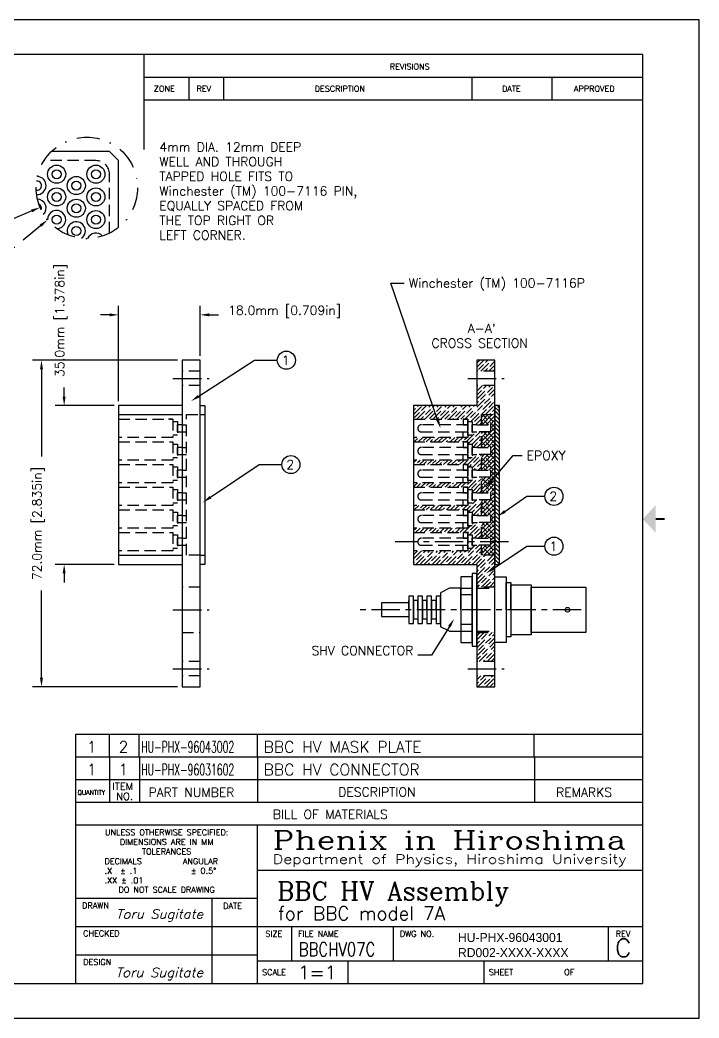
# Model space of a CAD drawing. Extents: x -170 to 170, y -120 to 100.
# Drawn here: x 20.3 to 170, y -120 to 100 of the extents above; entities that cross this region are included whole.
import ezdxf
from ezdxf.enums import TextEntityAlignment as Align

# ---------------------------------------------------------------- set-up
doc = ezdxf.new("R2010")
doc.units = 0
doc.header["$LTSCALE"] = 5
doc.header["$MEASUREMENT"] = 0
for name, pattern in [('CENTER', [2, 1.25, -0.25, 0.25, -0.25]), ('DASHDOTX2', [2, 1, -0.5, 0, -0.5]), ('HIDDENX2', [0.75, 0.5, -0.25])]:
    doc.linetypes.add(name, pattern=pattern)
doc.layers.get('0').update_dxf_attribs({"linetype": 'CONTINUOUS'})
doc.layers.get('DEFPOINTS').update_dxf_attribs({"linetype": 'CONTINUOUS'})
for name, color, linetype in [('CENTER', 7, 'CENTER'), ('CNCT_HIDDEN', 6, 'HIDDENX2'), ('CONNECTOR', 1, 'CONTINUOUS'), ('DIMENSIONS', 7, 'CONTINUOUS'), ('EPOXY', 8, 'CONTINUOUS'), ('GUIDE', 8, 'DASHDOTX2'), ('PHENIX', 7, 'CONTINUOUS')]:
    doc.layers.add(name, color=color, linetype=linetype)
doc.styles.add('ADESK2', font='romans')
doc.styles.add('ROMANC', font='romanc', dxfattribs={"height": 0.1})
doc.styles.add('SCRIPTC', font='scriptc', dxfattribs={"height": 0.1})
doc.dimstyles.get("Standard").update_dxf_attribs({"dimtxt": 0.18, "dimasz": 0.18, "dimexe": 0.18, "dimexo": 0.0625, "dimgap": 0.09, "dimtad": 0, "dimtih": 1, "dimtoh": 1, "dimdec": 4, "dimzin": 0, "dimtxsty": 'STANDARD', "dimcen": 0.09, "dimazin": 3, "dimtfac": 1, "dimtdec": 4, "dimtofl": 0, "dimtmove": 0, "dimatfit": 3, "dimtolj": 1, "dimtzin": 0})

# ---------------------------------------------------------------- blocks, each defined once
blk = doc.blocks.new('*X3')
at = {"color": 0}
for p, q in [((126, 23.47), (127.53, 25)), ((126, 24.35), (126.62, 24.97)), ((126.9, 22.6), (129.3, 25)), ((127.72, 24.31), (127.72, 24.31)), ((127.94, 24.53), (128.41, 25)), ((128.83, 23.64), (129.93, 24.75)), ((126.17, 22.76), (126.17, 22.76)), ((126.4, 22.98), (127.5, 24.09)), ((127.78, 22.6), (128.38, 23.2)), ((128.61, 23.42), (128.61, 23.42)), ((128.67, 22.6), (130, 23.93)), ((129.71, 22.76), (130, 23.05)), ((123.37, 12), (130, 18.63)), ((126, 16.4), (129, 19.4)), ((126, 18.17), (127.23, 19.4)), ((126, 19.05), (126.17, 19.22)), ((126, 17.28), (127.06, 18.34)), ((127.28, 18.56), (127.28, 18.56)), ((127.5, 18.78), (128.12, 19.4)), ((128.16, 17.68), (128.16, 17.68)), ((128.38, 17.9), (129.49, 19)), ((129.27, 17.01), (130, 17.75)), ((129.71, 19.22), (129.71, 19.22)), ((124.64, 11.5), (130, 16.86)), ((126, 15.51), (126.4, 15.91)), ((126.62, 16.13), (126.62, 16.13)), ((126.84, 16.35), (127.94, 17.46)), ((127.72, 15.47), (128.83, 16.57)), ((128.61, 14.58), (129.71, 15.69)), ((129.05, 16.79), (129.05, 16.79)), ((129.93, 15.91), (129.93, 15.91)), ((112, 13.01), (113.99, 15)), ((112, 14.77), (112.23, 15)), ((112, 13.89), (112.47, 14.36)), ((112.25, 12.37), (113.36, 13.48)), ((112.7, 14.58), (112.7, 14.58)), ((112.76, 12), (115.76, 15)), ((112.92, 14.81), (113.11, 15)), ((113.58, 13.7), (113.58, 13.7)), ((113.8, 13.92), (114.88, 15)), ((114.53, 12), (117.53, 15)), ((114.68, 13.04), (115.79, 14.14)), ((115.57, 12.15), (116.67, 13.26)), ((116.01, 14.36), (116.01, 14.36)), ((116.23, 14.58), (116.65, 15)), ((116.3, 12), (119.3, 15)), ((116.89, 13.48), (116.89, 13.48)), ((117.11, 13.7), (118.22, 14.81)), ((118, 12.82), (119.1, 13.92)), ((118.07, 12), (121.07, 15)), ((119.32, 14.14), (119.32, 14.14)), ((119.55, 14.36), (120.18, 15)), ((119.83, 12), (122.83, 15)), ((120.21, 13.26), (120.21, 13.26)), ((120.43, 13.48), (121.53, 14.58)), ((121.31, 12.6), (122.42, 13.7)), ((121.6, 12), (124.6, 15)), ((121.75, 14.81), (121.75, 14.81)), ((122.64, 13.92), (122.64, 13.92)), ((122.86, 14.14), (123.72, 15)), ((123.74, 13.26), (124.85, 14.36)), ((124.63, 12.37), (125.73, 13.48)), ((125.07, 14.58), (125.07, 14.58)), ((125.29, 14.81), (125.49, 15)), ((125.95, 13.7), (125.95, 13.7)), ((126.17, 13.92), (127.28, 15.03)), ((127.06, 13.04), (128.16, 14.14)), ((127.5, 15.25), (127.5, 15.25)), ((127.9, 13), (130, 15.1)), ((128.38, 14.36), (128.38, 14.36)), ((128.79, 13), (129.05, 13.26)), ((129.27, 13.48), (129.27, 13.48)), ((129.49, 13.7), (130, 14.21)), ((129.67, 13), (130, 13.33)), ((112.03, 12.15), (112.03, 12.15)), ((113.65, 12), (114.24, 12.6)), ((114.46, 12.82), (114.46, 12.82)), ((117.18, 12), (117.56, 12.37)), ((117.78, 12.6), (117.78, 12.6)), ((118.95, 12), (119.99, 13.04)), ((120.72, 12), (120.87, 12.15)), ((121.09, 12.37), (121.09, 12.37)), ((122.49, 12), (123.3, 12.82)), ((123.52, 13.04), (123.52, 13.04)), ((124, 11.75), (124.19, 11.93)), ((124.41, 12.15), (124.41, 12.15)), ((125, 10.98), (125.07, 11.05)), ((125.29, 11.27), (125.29, 11.27)), ((125.51, 11.49), (126.62, 12.6)), ((125.69, 10.79), (127, 12.1)), ((126.58, 10.79), (127, 11.21)), ((126.84, 12.82), (126.84, 12.82)), ((123.67, 7), (125.88, 9.21)), ((125.73, 8.18), (126.77, 9.21)), ((112, 7.7), (112.3, 8)), ((112.18, 7), (112.92, 7.73)), ((113.07, 7), (114.07, 8)), ((113.14, 7.95), (113.14, 7.95)), ((114.02, 7.07), (114.02, 7.07)), ((114.24, 7.29), (114.95, 8)), ((114.83, 7), (115.83, 8)), ((115.72, 7), (116.23, 7.51)), ((116.45, 7.73), (116.45, 7.73)), ((116.6, 7), (117.6, 8)), ((116.67, 7.95), (116.72, 8)), ((117.56, 7.07), (118.49, 8)), ((118.37, 7), (119.37, 8)), ((119.25, 7), (119.55, 7.29)), ((119.77, 7.51), (119.77, 7.51)), ((119.99, 7.73), (120.25, 8)), ((120.14, 7), (121.14, 8)), ((121.02, 7), (121.98, 7.95)), ((121.9, 7), (122.9, 8)), ((122.79, 7), (122.86, 7.07)), ((123.08, 7.29), (123.08, 7.29)), ((123.3, 7.51), (123.79, 8)), ((124, 8.21), (124.29, 8.5)), ((124.19, 6.63), (125.29, 7.73)), ((124.94, 6.5), (127, 8.56)), ((125.11, 5.79), (126.17, 6.85)), ((125.51, 7.95), (125.51, 7.95)), ((126, 5.79), (127, 6.79)), ((126.4, 7.07), (126.4, 7.07)), ((126.62, 7.29), (127, 7.68)), ((126.88, 5.79), (127, 5.91)), ((112, 2.4), (112.6, 3)), ((112.7, 2.21), (112.7, 2.21)), ((112.92, 2.43), (113.49, 3)), ((113.37, 2), (114.37, 3)), ((114.25, 2), (114.9, 2.65)), ((115.13, 2.87), (115.13, 2.87)), ((115.14, 2), (116.14, 3)), ((116.23, 2.21), (117.02, 3)), ((116.9, 2), (117.9, 3)), ((117.79, 2), (118.22, 2.43)), ((118.44, 2.65), (118.44, 2.65)), ((118.66, 2.87), (118.79, 3)), ((118.67, 2), (119.67, 3)), ((119.56, 2), (120.56, 3)), ((120.44, 2), (121.44, 3)), ((121.32, 2), (121.53, 2.21)), ((121.75, 2.43), (121.75, 2.43)), ((121.98, 2.65), (122.32, 3)), ((122.21, 2), (123.21, 3)), ((123.09, 2), (123.96, 2.87)), ((123.98, 2), (126.19, 4.21)), ((124.19, 3.09), (124.19, 3.09)), ((124.41, 3.31), (124.59, 3.5)), ((125, 3.91), (125.3, 4.21)), ((125, 1.26), (127, 3.26)), ((125.07, 2.21), (125.07, 2.21)), ((125.29, 2.43), (126.4, 3.54)), ((126.17, 1.55), (127, 2.37)), ((126.62, 3.76), (126.62, 3.76)), ((126.84, 3.98), (127, 4.14)), ((124.36, 1.5), (124.85, 1.99)), ((125.42, 0.79), (125.73, 1.1)), ((125.95, 1.33), (125.95, 1.33)), ((126.3, 0.79), (127, 1.49)), ((112, -2.9), (112.9, -2)), ((112, -2.02), (112.02, -2)), ((113.67, -3), (114.67, -2)), ((114.9, -2.65), (115.56, -2)), ((115.44, -3), (116.44, -2)), ((117.21, -3), (118.21, -2)), ((118.22, -2.87), (119.09, -2)), ((118.98, -3), (119.98, -2)), ((120.65, -2.21), (120.86, -2)), ((120.74, -3), (121.74, -2)), ((121.63, -3), (122.63, -2)), ((122.51, -3), (123.51, -2)), ((123.96, -2.43), (124.9, -1.5)), ((124, -3.28), (126.49, -0.79)), ((124, -1.51), (124.01, -1.5)), ((125, -1.4), (125.07, -1.33)), ((125, -4.05), (127, -2.05)), ((125.29, -1.1), (125.29, -1.1)), ((125.51, -0.88), (125.61, -0.79)), ((126.17, -1.99), (126.17, -1.99)), ((126.4, -1.77), (127, -1.16)), ((112.79, -3), (113.58, -2.21)), ((114.68, -2.87), (114.68, -2.87)), ((116.32, -3), (116.89, -2.43)), ((117.11, -2.21), (117.11, -2.21)), ((119.86, -3), (120.21, -2.65)), ((120.43, -2.43), (120.43, -2.43)), ((123.4, -3), (123.52, -2.87)), ((123.74, -2.65), (123.74, -2.65)), ((124.85, -3.31), (125.95, -2.21)), ((125.73, -4.2), (126.84, -3.09)), ((126.6, -4.21), (127, -3.81)), ((124, -6.81), (124.31, -6.5)), ((124.08, -8.5), (126.79, -5.79)), ((125, -5.81), (125.02, -5.79)), ((125.07, -6.63), (125.91, -5.79)), ((125.95, -7.51), (127, -6.47)), ((112, -7.32), (112.25, -7.07)), ((112.21, -8), (113.21, -7)), ((113.09, -8), (113.14, -7.95)), ((113.36, -7.73), (113.36, -7.73)), ((113.58, -7.51), (114.09, -7)), ((113.98, -8), (114.98, -7)), ((114.86, -8), (115.57, -7.29)), ((115.74, -8), (116.74, -7)), ((115.79, -7.07), (115.79, -7.07)), ((116.67, -7.95), (116.67, -7.95)), ((116.89, -7.73), (117.63, -7)), ((117.51, -8), (118.51, -7)), ((118.4, -8), (118.88, -7.51)), ((119.1, -7.29), (119.1, -7.29)), ((119.28, -8), (120.28, -7)), ((119.32, -7.07), (119.4, -7)), ((120.21, -7.95), (121.16, -7)), ((121.05, -8), (122.05, -7)), ((121.93, -8), (122.2, -7.73)), ((122.42, -7.51), (122.42, -7.51)), ((122.64, -7.29), (122.93, -7)), ((122.81, -8), (123.81, -7)), ((123.7, -8), (124.63, -7.07)), ((124.85, -6.85), (124.85, -6.85)), ((124.97, -8.5), (125.51, -7.95)), ((125.14, -9.21), (127, -7.35)), ((125.73, -7.73), (125.73, -7.73)), ((126.62, -8.62), (126.62, -8.62)), ((126.84, -8.4), (127, -8.23)), ((124.39, -13.5), (127, -10.89)), ((125, -11.12), (125.33, -10.79)), ((126.02, -9.21), (126.4, -8.84)), ((126.17, -10.83), (126.21, -10.79)), ((126.91, -9.21), (127, -9.12)), ((112.03, -12.6), (112.03, -12.6)), ((112.25, -12.37), (112.63, -12)), ((112.51, -13), (113.51, -12)), ((113.4, -13), (114.24, -12.15)), ((114.28, -13), (115.28, -12)), ((115.35, -12.82), (115.35, -12.82)), ((115.57, -12.6), (116.16, -12)), ((116.05, -13), (117.05, -12)), ((116.93, -13), (117.56, -12.37)), ((117.78, -12.15), (117.78, -12.15)), ((117.81, -13), (118.81, -12)), ((118.88, -12.82), (119.7, -12)), ((119.58, -13), (120.58, -12)), ((120.47, -13), (120.87, -12.6)), ((121.09, -12.37), (121.09, -12.37)), ((121.31, -12.15), (121.47, -12)), ((121.35, -13), (122.35, -12)), ((122.23, -13), (123.23, -12)), ((123.12, -13), (124.62, -11.5)), ((124, -13), (124.19, -12.82)), ((124.41, -12.6), (124.41, -12.6)), ((124.63, -12.37), (125.73, -11.27)), ((125.44, -14.21), (127, -12.65)), ((125.51, -13.26), (126.62, -12.15)), ((125.95, -11.05), (125.95, -11.05)), ((126.84, -11.93), (126.84, -11.93)), ((125, -13.77), (125.07, -13.7)), ((125.29, -13.48), (125.29, -13.48)), ((126.4, -14.14), (127, -13.54)), ((112, -18.81), (113.81, -17)), ((112, -17.05), (112.05, -17)), ((112, -17.93), (112.92, -17.01)), ((112.58, -20), (115.58, -17)), ((114.24, -17.46), (114.7, -17)), ((114.35, -20), (117.35, -17)), ((115.13, -18.34), (116.23, -17.24)), ((116.12, -20), (119.12, -17)), ((116.45, -17.01), (116.45, -17.01)), ((117.56, -17.68), (118.23, -17)), ((117.89, -20), (120.89, -17)), ((118.44, -18.56), (119.55, -17.46)), ((119.65, -20), (122.65, -17)), ((119.77, -17.24), (119.77, -17.24)), ((119.99, -17.01), (120, -17)), ((120.87, -17.9), (121.77, -17)), ((121.42, -20), (124.92, -16.5)), ((123.08, -17.46), (123.08, -17.46)), ((123.19, -20), (127, -16.19)), ((123.3, -17.24), (123.54, -17)), ((124, -16.54), (124.04, -16.5)), ((124.19, -18.12), (125.29, -17.01)), ((125, -16.42), (125.63, -15.79)), ((125.51, -16.79), (125.51, -16.79)), ((125.73, -16.57), (126.52, -15.79)), ((126.62, -17.46), (127, -17.07)), ((112, -19.7), (112.25, -19.45)), ((112.47, -19.22), (112.47, -19.22)), ((112.7, -19), (113.8, -17.9)), ((113.58, -19.89), (114.68, -18.78)), ((114.02, -17.68), (114.02, -17.68)), ((114.9, -18.56), (114.9, -18.56)), ((115.23, -20), (115.57, -19.67)), ((115.79, -19.45), (115.79, -19.45)), ((116.01, -19.22), (117.11, -18.12)), ((117, -20), (118, -19)), ((117.34, -17.9), (117.34, -17.9)), ((118.22, -18.78), (118.22, -18.78)), ((119.1, -19.67), (119.1, -19.67)), ((119.32, -19.45), (120.43, -18.34)), ((120.54, -20), (121.31, -19.22)), ((120.65, -18.12), (120.65, -18.12)), ((121.53, -19), (121.53, -19)), ((121.75, -18.78), (122.86, -17.68)), ((122.64, -19.67), (123.74, -18.56)), ((123.96, -18.34), (123.96, -18.34)), ((124.07, -20), (124.63, -19.45)), ((124.85, -19.22), (124.85, -19.22)), ((124.96, -20), (127, -17.96)), ((125.07, -19), (126.17, -17.9)), ((125.95, -19.89), (127.06, -18.78)), ((126, -20.72), (128.72, -18)), ((126, -22.49), (130, -18.49)), ((126.4, -17.68), (126.4, -17.68)), ((126.84, -20.77), (127.94, -19.67)), ((127.28, -18.56), (127.28, -18.56)), ((127.5, -18.34), (127.84, -18)), ((128.16, -19.45), (128.16, -19.45)), ((128.38, -19.22), (129.49, -18.12)), ((129.27, -20.11), (130, -19.38)), ((118.77, -20), (118.88, -19.89)), ((122.42, -19.89), (122.42, -19.89)), ((126, -24.26), (130, -20.26)), ((126, -21.61), (126.4, -21.21)), ((126.62, -20.99), (126.62, -20.99)), ((127.5, -21.88), (127.5, -21.88)), ((127.72, -21.66), (128.83, -20.55)), ((128.61, -22.54), (129.71, -21.43)), ((129.05, -20.33), (129.05, -20.33)), ((129.93, -21.21), (129.93, -21.21)), ((126.17, -23.2), (127.28, -22.1)), ((127.03, -25), (130, -22.03)), ((127.06, -24.09), (128.16, -22.98)), ((127.94, -24.97), (129.05, -23.86)), ((128.38, -22.76), (128.38, -22.76)), ((128.8, -25), (130, -23.8)), ((129.27, -23.64), (129.27, -23.64)), ((129.49, -23.42), (130, -22.91)), ((126.14, -25), (126.62, -24.53)), ((126.84, -24.31), (126.84, -24.31)), ((129.68, -25), (129.93, -24.75)), ((126, -36.63), (127.63, -35)), ((126, -38.4), (129.4, -35)), ((126.17, -35.58), (126.75, -35)), ((128.38, -35.13), (128.38, -35.13)), ((126, -40.17), (130, -36.17)), ((126, -37.52), (126.62, -36.9)), ((126.84, -36.68), (126.84, -36.68)), ((127.06, -36.46), (128.16, -35.36)), ((127.94, -37.34), (129.05, -36.24)), ((128.83, -38.23), (129.93, -37.12)), ((129.27, -36.02), (129.27, -36.02)), ((129.49, -35.8), (130, -35.29)), ((126.17, -39.11), (126.17, -39.11)), ((126.4, -38.89), (127.5, -37.79)), ((126.54, -41.4), (130, -37.94)), ((127.28, -39.77), (128.38, -38.67)), ((127.72, -37.57), (127.72, -37.57)), ((128.16, -40.66), (129.27, -39.55)), ((128.61, -38.45), (128.61, -38.45)), ((129.49, -39.33), (129.49, -39.33)), ((129.71, -39.11), (130, -38.82)), ((126, -41.05), (126.84, -40.22)), ((127.06, -40), (127.06, -40)), ((127.42, -41.4), (127.72, -41.1)), ((127.94, -40.88), (127.94, -40.88)), ((128.31, -41.4), (130, -39.71)), ((129.19, -41.4), (130, -40.59)), ((126, -45.47), (126.87, -44.6)), ((126, -46.36), (126.4, -45.96)), ((126.24, -47), (128.64, -44.6)), ((126.62, -45.74), (126.62, -45.74)), ((126.84, -45.52), (127.76, -44.6)), ((127.72, -46.4), (128.83, -45.3)), ((128.01, -47), (130, -45.01)), ((128.89, -47), (129.71, -46.18)), ((129.05, -45.08), (129.05, -45.08)), ((129.27, -44.86), (129.53, -44.6)), ((129.93, -45.96), (129.93, -45.96)), ((127.13, -47), (127.28, -46.85)), ((127.5, -46.62), (127.5, -46.62)), ((129.78, -47), (130, -46.78))]:
    blk.add_line(p, q, dxfattribs=at)
blk = doc.blocks.new('PHENIX')
for p, q in [((17, 11), (0, 11)), ((17, 0), (17, 11)), ((16.38, 10.62), (0.62, 10.62)), ((10.88, 10.62), (10.88, 9.573)), ((16.38, 0.38), (16.38, 10.62)), ((10.88, 10.37), (16.38, 10.37)), ((11.38, 10.12), (11.38, 10.37)), ((11.76, 10.12), (11.76, 10.37)), ((14.5, 10.12), (14.5, 10.37)), ((15.38, 10.12), (15.38, 10.37)), ((10.88, 10.12), (16.38, 10.12)), ((10.13, 2.88), (16.38, 2.88)), ((10.13, 2.63), (10.13, 2.88)), ((10.5, 2.88), (10.5, 2.38)), ((10.829, 2.88), (10.829, 2.38)), ((12.131, 2.88), (12.131, 2.38)), ((15.184, 2.88), (15.184, 2.38)), ((10.13, 2.63), (16.38, 2.63)), ((10.13, 2.38), (10.13, 2.63)), ((10.13, 2.13), (10.13, 2.38)), ((10.13, 2.38), (16.38, 2.38)), ((10.13, 2.13), (16.38, 2.13)), ((10.13, 0.38), (10.13, 2.13)), ((12.13, 0.38), (12.13, 2.13)), ((12.13, 1.63), (16.38, 1.63)), ((10.13, 1.32), (12.13, 1.32)), ((11.63, 1.32), (11.63, 0.38)), ((10.13, 1.01), (16.38, 1.01)), ((12.51, 0.63), (12.51, 1.01)), ((13.63, 0.63), (13.63, 1.01)), ((16, 0.63), (16, 1.01)), ((10.13, 0.695), (12.13, 0.695)), ((12.13, 0.63), (16.38, 0.63)), ((13.13, 0.38), (13.13, 0.63)), ((14.63, 0.38), (14.63, 0.63)), ((0.62, 0.38), (16.38, 0.38)), ((0, 0), (17, 0))]:
    blk.add_line(p, q)
at = {"const_width": 0.02}
blk.add_lwpolyline([(16.62, 5.5), (16.52, 5.5)], dxfattribs=at)
blk.add_solid([(16.52, 5.35), (16.52, 5.65), (16.38, 5.5)])
at = {"style": 'ADESK2'}
for s, height, p in [('REVISIONS', 0.065, (13.59, 10.453)), ('ZONE', 0.065, (10.989, 10.21)), ('REV', 0.065, (11.46, 10.21)), ('DESCRIPTION', 0.065, (12.762, 10.21)), ('DATE', 0.065, (14.828, 10.21)), ('APPROVED', 0.065, (15.621, 10.21)), ('ITEM', 0.08, (10.531, 2.514)), ('PART NUMBER', 0.1, (10.93, 2.437)), ('DESCRIPTION', 0.1, (13.022, 2.441)), ('REMARKS', 0.1, (15.424, 2.438)), ('QUANTITY', 0.05, (10.148, 2.46)), ('NO.', 0.08, (10.574, 2.403)), ('BILL OF MATERIALS', 0.1, (12.3, 2.195)), ('DECIMALS', 0.065, (10.445, 1.695)), ('ANGULAR', 0.065, (11.309, 1.695)), ('.X  %%p .1', 0.065, (10.445, 1.59)), ('  %%p 0.5%%d', 0.065, (11.309, 1.59)), ('.XX %%p .01', 0.065, (10.445, 1.485)), ('DRAWN', 0.065, (10.198, 1.208)), ('DATE', 0.065, (11.753, 1.203)), ('CHECKED', 0.065, (10.21, 0.9)), ('SIZE', 0.065, (12.218, 0.896)), ('FILE NAME', 0.065, (12.579, 0.896)), ('DWG NO.', 0.065, (13.701, 0.896)), ('REV', 0.065, (16.081, 0.896)), ('DESIGN', 0.065, (10.21, 0.585)), ('SCALE', 0.065, (12.182, 0.472)), ('SHEET', 0.065, (14.683, 0.472)), ('OF', 0.065, (15.513, 0.473))]:
    blk.add_text(s, height=height, dxfattribs=at).set_placement(p)
for s, p in [('UNLESS OTHERWISE SPECIFIED:', (11.13, 2.014)), ('DIMENSIONS ARE IN MM', (11.13, 1.908)), ('TOLERANCES', (11.13, 1.803)), ('DO NOT SCALE DRAWING', (11.13, 1.382))]:
    blk.add_text(s, height=0.065, dxfattribs=at).set_placement(p, align=Align.CENTER)
for s, height, style, width, p, p2 in [('Phenix in Hiroshima', 0.2, 'ROMANC', 1.125, (12.3, 1.862), (16.2, 1.862)), ('Department of Physics, Hiroshima University', 0.1, 'ROMANC', 1.018657, (12.3, 1.701), (16.2, 1.701)), ('Toru Sugitate', 0.1, 'SCRIPTC', 1.078536, (10.571, 1.096), (11.531, 1.096)), ('Toru Sugitate', 0.1, 'SCRIPTC', 1.084561, (10.565, 0.452), (11.531, 0.452))]:
    blk.add_text(s, height=height, dxfattribs=dict(style=style, width=width)).set_placement(p, p2, align=Align.FIT)
blk = doc.blocks.new('*D5')
at = {"color": 0, "linetype": 'BYBLOCK'}
for p, q in [((55, 25), (23, 25)), ((25, 23), (25, 3.76)), ((25, -45), (25, -25.76)), ((55, -47), (23, -47))]:
    blk.add_line(p, q, dxfattribs=at)
for points in [[(24.67, 23), (25.33, 23), (25, 25)], [(24.67, -45), (25.33, -45), (25, -47)]]:
    blk.add_solid(points, dxfattribs=at)
at = {"layer": 'DEFPOINTS', "color": 0, "linetype": 'BYBLOCK'}
for p in [(56, 25), (25, -47), (56, -47)]:
    blk.add_point(p, dxfattribs=at)
at = {"color": 0, "linetype": 'BYBLOCK', "style": 'ADESK2'}
blk.add_text('72.0mm [2.835in]', height=2, rotation=90, dxfattribs=at).set_placement((25, -11), align=Align.CENTER)
blk = doc.blocks.new('*D6')
at = {"color": 0, "linetype": 'BYBLOCK'}
for p, q in [((42, 16), (42, 37)), ((60, 26), (60, 37)), ((40, 35), (38, 35)), ((62, 35), (64, 35))]:
    blk.add_line(p, q, dxfattribs=at)
for points in [[(40, 35.33), (40, 34.67), (42, 35)], [(62, 35.33), (62, 34.67), (60, 35)]]:
    blk.add_solid(points, dxfattribs=at)
at = {"layer": 'DEFPOINTS', "color": 0, "linetype": 'BYBLOCK'}
for p in [(60, 35), (60, 25), (42, 15)]:
    blk.add_point(p, dxfattribs=at)
at = {"color": 0, "linetype": 'BYBLOCK', "style": 'ADESK2'}
blk.add_text('18.0mm [0.709in]', height=2, dxfattribs=at).set_placement((78.62, 35), align=Align.CENTER)
blk = doc.blocks.new('*X7')
at = {"color": 0}
for p, q in [((126, 12.77), (125.38, 13.38)), ((126, 13.65), (125.83, 13.83)), ((126, 11.89), (125, 12.89)), ((126, 11), (125, 12)), ((126, 10.12), (125, 11.12)), ((126, 9.23), (125, 10.23)), ((126, 8.35), (125, 9.35)), ((126, 7.47), (125, 8.47)), ((126, 6.58), (125, 7.58)), ((126, 5.7), (125, 6.7)), ((126, 4.81), (125, 5.81)), ((126, 3.93), (125, 4.93)), ((126, 3.05), (125, 4.05)), ((126, 2.16), (125, 3.16)), ((126, 1.28), (125, 2.28)), ((126, 0.4), (125, 1.4)), ((126, -0.49), (125, 0.51)), ((126, -1.37), (125, -0.37)), ((126, -2.26), (125, -1.26)), ((126, -3.14), (125, -2.14)), ((126, -4.02), (125, -3.02)), ((126, -4.91), (125, -3.91)), ((126, -5.79), (125, -4.79)), ((126, -6.68), (125, -5.68)), ((126, -7.56), (125, -6.56)), ((126, -8.44), (125, -7.44)), ((126, -9.33), (125, -8.33)), ((126, -10.21), (125, -9.21)), ((126, -11.1), (125, -10.1)), ((126, -11.98), (125, -10.98)), ((126, -12.86), (125, -11.86)), ((126, -13.75), (125, -12.75)), ((126, -14.63), (125, -13.63)), ((125.49, -15), (125, -14.51))]:
    blk.add_line(p, q, dxfattribs=at)
blk = doc.blocks.new('*X8')
at = {"color": 0}
for p, q in [((125.83, 13.83), (125, 14.65)), ((125.38, 13.38), (125, 13.77)), ((126, 14.54), (125.54, 15)), ((126, -16.4), (125, -15.4)), ((126, -15.51), (125.49, -15)), ((126, -17.28), (125, -16.28)), ((126, -18.17), (125, -17.17)), ((126, -19.05), (125, -18.05)), ((126, -19.93), (125, -18.93)), ((125.18, -20), (125, -19.82))]:
    blk.add_line(p, q, dxfattribs=at)
blk = doc.blocks.new('*X9')
at = {"color": 0}
for p, q in [((122, 11.51), (123.49, 13)), ((122, 12.4), (122.6, 13)), ((122.42, 11.05), (122, 11.47)), ((122.16, 10.79), (124.37, 13)), ((123.3, 11.93), (122.23, 13)), ((123.56, 10.79), (122.64, 11.71)), ((123.04, 10.79), (125, 12.75)), ((124.63, 11.49), (123.52, 12.6)), ((123.93, 10.79), (125, 11.86)), ((125, 10.23), (123.96, 11.27)), ((124.19, 12.82), (124, 13)), ((125, 12), (124.85, 12.15)), ((125, 12.89), (124.89, 13)), ((122, 7.1), (125, 10.1)), ((122, 6.21), (125, 9.21)), ((122, 7.98), (123.23, 9.21)), ((122, 8.86), (122.35, 9.21)), ((123.3, 8.4), (122.49, 9.21)), ((124.63, 7.95), (123.52, 9.06)), ((124, 9.98), (125, 10.98)), ((124.19, 9.28), (124, 9.47)), ((125, 9.35), (124.41, 9.94)), ((122.42, 7.51), (122, 7.93)), ((122.86, 6.19), (122, 7.05)), ((122.46, 5.79), (125, 8.33)), ((123.74, 7.07), (122.64, 8.18)), ((124.19, 5.75), (123.08, 6.85)), ((123.35, 5.79), (125, 7.44)), ((125, 6.7), (123.96, 7.73)), ((125, 8.47), (124.85, 8.62)), ((122, 1.79), (125, 4.79)), ((122.37, 5.79), (122.2, 5.97)), ((124, 5.56), (125, 6.56)), ((124, 4.68), (125, 5.68)), ((124.63, 4.42), (124, 5.05)), ((125, 5.81), (124.41, 6.41)), ((125, 4.93), (124.85, 5.08)), ((122, 2.68), (123.53, 4.21)), ((122, 3.56), (122.65, 4.21)), ((122, 0.91), (125, 3.91)), ((122.86, 2.65), (122, 3.51)), ((122.42, 3.98), (122.19, 4.21)), ((123.3, 1.33), (122.2, 2.43)), ((122.77, 0.79), (125, 3.02)), ((123.74, 3.54), (123.07, 4.21)), ((124.19, 2.21), (123.08, 3.31)), ((125, 3.16), (123.96, 4.2)), ((125, 2.28), (124.41, 2.87)), ((122.07, 0.79), (122, 0.86)), ((122.95, 0.79), (122.64, 1.1)), ((124.63, 0.88), (123.52, 1.99)), ((123.65, 0.79), (125, 2.14)), ((124, 0.26), (125, 1.26)), ((125, -0.37), (124, 0.63)), ((124, -0.63), (125, 0.37)), ((125, 1.4), (124.85, 1.55)), ((122, -3.51), (125, -0.51)), ((122, -2.63), (123.84, -0.79)), ((122, -1.74), (122.95, -0.79)), ((122, -0.86), (122.07, -0.79)), ((122.19, -4.21), (125, -1.4)), ((123.3, -2.21), (122.2, -1.1)), ((122.86, -0.88), (122.77, -0.79)), ((124.63, -2.65), (123.52, -1.55)), ((124.19, -1.33), (123.65, -0.79)), ((125, -1.26), (124.41, -0.66)), ((125, -2.14), (124.85, -1.99)), ((122.42, -3.09), (122, -2.68)), ((122.65, -4.21), (122, -3.56)), ((123.74, -3.54), (122.64, -2.43)), ((123.07, -4.21), (125, -2.28)), ((123.53, -4.21), (123.08, -3.76)), ((123.95, -4.21), (125, -3.16)), ((125, -3.91), (123.96, -2.87)), ((124, -5.05), (125, -4.05)), ((125, -4.79), (124.41, -4.2)), ((122, -7.93), (125, -4.93)), ((122, -6.16), (122.37, -5.79)), ((122, -7.05), (123.26, -5.79)), ((122, -8.81), (125, -5.81)), ((122.42, -6.63), (122, -6.21)), ((123.74, -7.07), (122.64, -5.97)), ((125, -7.44), (123.96, -6.41)), ((124.19, -4.86), (124, -4.68)), ((124.63, -6.19), (124, -5.56)), ((125, -5.68), (124.85, -5.52)), ((122.86, -7.95), (122, -7.1)), ((123.23, -9.21), (122.2, -8.18)), ((122.49, -9.21), (125, -6.7)), ((124.19, -8.4), (123.08, -7.29)), ((123.37, -9.21), (125, -7.58)), ((124.63, -9.72), (123.52, -8.62)), ((124, -9.47), (125, -8.47)), ((125, -8.33), (124.41, -7.73)), ((122, -13.23), (125, -10.23)), ((122, -11.47), (122.68, -10.79)), ((122, -12.35), (123.56, -10.79)), ((122.86, -11.49), (122.16, -10.79)), ((124.19, -11.93), (123.08, -10.83)), ((124, -10.35), (125, -9.35)), ((125, -10.98), (124, -9.98)), ((125, -9.21), (124.85, -9.06)), ((122, -14.12), (125, -11.12)), ((123.3, -12.82), (122.2, -11.71)), ((123.74, -14.14), (122.64, -13.04)), ((122.79, -14.21), (125, -12)), ((124.63, -13.26), (123.52, -12.15)), ((123.68, -14.21), (125, -12.89)), ((125, -11.86), (124.41, -11.27)), ((125, -12.75), (124.85, -12.6)), ((122.42, -13.7), (122, -13.28)), ((122.04, -14.21), (122, -14.17)), ((125, -14.51), (123.96, -13.48)), ((124, -14.77), (125, -13.77)), ((124, -15.65), (124.65, -15)), ((124.19, -15.47), (124, -15.28)), ((124.6, -15), (124.41, -14.81)), ((125, -15.4), (124.6, -15)), ((124.65, -15), (125, -14.65)), ((122, -15.89), (122.1, -15.79)), ((122, -16.77), (122.98, -15.79)), ((122, -17.65), (123.86, -15.79)), ((122.42, -17.24), (122, -16.82)), ((122.54, -18), (125, -15.54)), ((123.74, -17.68), (122.64, -16.57)), ((123.3, -16.35), (122.74, -15.79)), ((123.42, -18), (125, -16.42)), ((124.63, -16.79), (123.62, -15.79)), ((124.95, -18), (123.96, -17.01)), ((124.31, -18), (125, -17.31)), ((125, -16.28), (124.85, -16.13)), ((122.3, -18), (122, -17.7)), ((123.18, -18), (123.08, -17.9))]:
    blk.add_line(p, q, dxfattribs=at)
blk = doc.blocks.new('*D12')
at = {"color": 0, "linetype": 'BYBLOCK'}
for p, q in [((30, 17), (30, 19)), ((41, 15), (28, 15)), ((41, -20), (28, -20)), ((30, -22), (30, -24))]:
    blk.add_line(p, q, dxfattribs=at)
for points in [[(29.67, 17), (30.33, 17), (30, 15)], [(29.67, -22), (30.33, -22), (30, -20)]]:
    blk.add_solid(points, dxfattribs=at)
at = {"layer": 'DEFPOINTS', "color": 0, "linetype": 'BYBLOCK'}
for p in [(30, 15), (42, 15), (42, -20)]:
    blk.add_point(p, dxfattribs=at)
at = {"color": 0, "linetype": 'BYBLOCK', "style": 'ADESK2'}
blk.add_text('35.0mm [1.378in]', height=2, rotation=90, dxfattribs=at).set_placement((30, 33.76), align=Align.CENTER)

msp = doc.modelspace()

# ---------------------------------------------------------------- linework, layer by layer
at = {"layer": 'CENTER'}
for p, q in [((54, 21), (62, 21)), ((119, 21), (127, 21)), ((128, -15), (103, -15)), ((54, -30), (62, -30)), ((144, -30), (95, -30)), ((54, -43), (62, -43)), ((119, -43), (127, -43))]:
    msp.add_line(p, q, dxfattribs=at)
at = {"layer": 'CNCT_HIDDEN'}
for p, q in [((37, 69), (25.56602, 69)), ((40, 53), (40, 66)), ((60, 22.6), (56, 22.6)), ((125, 22.6), (121, 22.6)), ((125, 21), (125, 22.6)), ((60, 19.4), (56, 19.4)), ((125, 19.4), (121, 19.4)), ((42, 12), (54, 12)), ((54, 12), (53, 12)), ((54, 12), (54, 8)), ((54, 11.5), (55, 11.5)), ((55, 11.5), (55, 8.5)), ((57, -18), (57, 13)), ((57, 13), (60, 13)), ((107, 12), (119, 12)), ((118, 12), (118, 10.79)), ((119, 12), (118, 12)), ((119, 10.79), (119, 12)), ((119, 12), (119, 8)), ((119, 11.5), (120, 11.5)), ((119, 10), (119, 11.5)), ((120, 11.5), (120, 8.5)), ((122, 13), (125, 13)), ((122, 10.79), (122, 13)), ((56, 10.79), (55, 10.79)), ((55, 10), (55, 10.79)), ((55, 9.21), (55, 10.79)), ((55, 9.21), (56, 9.21)), ((56, 10.79), (57, 10.79)), ((56, 9.21), (57, 9.21)), ((108, 10), (108, 9.91)), ((108.7, 9.21), (119, 9.21)), ((119, 10.79), (108.79, 10.79)), ((118, 10.79), (119, 10.79)), ((118, 9.21), (119, 9.21)), ((118, 8), (118, 9.21)), ((119, 8.5), (119, 10)), ((119, 9.21), (119, 8)), ((120, 9.21), (120, 10.79)), ((120, 10), (120, 10.79)), ((121, 10.79), (120, 10.79)), ((120, 9.21), (121, 9.21)), ((121, 10.79), (124, 10.79)), ((124, 9.21), (121, 9.21)), ((122, 5.79), (122, 9.21)), ((124, 10.79), (124, 9.21)), ((54, 8), (42, 8)), ((42, 7), (54, 7)), ((55, 8.5), (54, 8.5)), ((54, 7), (54, 3)), ((119, 8), (107, 8)), ((107, 7), (119, 7)), ((119, 8), (118, 8)), ((119, 7), (118, 7)), ((118, 7), (118, 5.79)), ((120, 8.5), (119, 8.5)), ((119, 7), (119, 3)), ((119, 5.79), (119, 7)), ((119, 7), (119, 3)), ((54, 6.5), (55, 6.5)), ((55, 6.5), (55, 3.5)), ((56, 5.79), (55, 5.79)), ((55, 5), (55, 5.79)), ((55, 4.21), (55, 5.79)), ((56, 5.79), (57, 5.79)), ((108, 5), (108, 4.91)), ((119, 5.79), (108.79, 5.79)), ((118, 5.79), (119, 5.79)), ((119, 6.5), (120, 6.5)), ((119, 5), (119, 6.5)), ((119, 5), (119, 5.79)), ((119, 3.5), (119, 5)), ((120, 6.5), (120, 3.5)), ((121, 5.79), (120, 5.79)), ((120, 4.21), (120, 5.79)), ((120, 5), (120, 5.79)), ((121, 5.79), (124, 5.79)), ((124, 5.79), (124, 4.21)), ((54, 3), (42, 3)), ((55, 3.5), (54, 3.5)), ((55, 4.21), (56, 4.21)), ((56, 4.21), (57, 4.21)), ((119, 3), (107, 3)), ((108.7, 4.21), (119, 4.21)), ((118, 3), (118, 4.21)), ((118, 4.21), (119, 4.21)), ((119, 3), (118, 3)), ((119, 4.21), (119, 3)), ((120, 3.5), (119, 3.5)), ((120, 4.21), (121, 4.21)), ((124, 4.21), (121, 4.21)), ((122, 0.79), (122, 4.21)), ((42, 2), (54, 2)), ((54, 2), (54, -2)), ((54, 1.5), (55, 1.5)), ((55, 1.5), (55, -1.5)), ((56, 0.79), (55, 0.79)), ((55, -0.79), (55, 0.79)), ((55, 0), (55, 0.79)), ((56, 0.79), (57, 0.79)), ((107, 2), (119, 2)), ((108, 0), (108, -0.09)), ((119, 0.79), (108.79, 0.79)), ((118, 2), (118, 0.79)), ((119, 2), (118, 2)), ((118, 0.79), (119, 0.79)), ((119, 2), (119, -2)), ((119, 0.79), (119, 2)), ((119, 2), (119, -2)), ((119, 2), (119, -2)), ((119, 1.5), (120, 1.5)), ((119, 0), (119, 1.5)), ((119, 0), (119, 0.79)), ((119, -1.5), (119, 0)), ((120, 1.5), (120, -1.5)), ((120, 0), (120, 0.79)), ((120, -0.79), (120, 0.79)), ((121, 0.79), (120, 0.79)), ((121, 0.79), (124, 0.79)), ((124, 0.79), (124, -0.79)), ((54, -2), (42, -2)), ((55, -1.5), (54, -1.5)), ((55, -0.79), (56, -0.79)), ((56, -0.79), (57, -0.79)), ((119, -2), (107, -2)), ((108.7, -0.79), (119, -0.79)), ((118, -0.79), (119, -0.79)), ((118, -2), (118, -0.79)), ((119, -2), (118, -2)), ((119, -0.79), (119, -2)), ((120, -1.5), (119, -1.5)), ((120, -0.79), (121, -0.79)), ((124, -0.79), (121, -0.79)), ((122, -4.21), (122, -0.79)), ((42, -3), (54, -3)), ((54, -3), (54, -7)), ((54, -3.5), (55, -3.5)), ((55, -3.5), (55, -6.5)), ((55, -5.79), (55, -4.21)), ((55, -5), (55, -4.21)), ((56, -4.21), (55, -4.21)), ((56, -4.21), (57, -4.21)), ((107, -3), (119, -3)), ((119, -4.21), (108.79, -4.21)), ((119, -3), (118, -3)), ((118, -3), (118, -4.21)), ((118, -4.21), (119, -4.21)), ((119, -3), (119, -7)), ((119, -3), (119, -7)), ((119, -4.21), (119, -3)), ((119, -3), (119, -7)), ((119, -3), (119, -7)), ((119, -3.5), (120, -3.5)), ((119, -5), (119, -3.5)), ((119, -5), (119, -4.21)), ((120, -3.5), (120, -6.5)), ((121, -4.21), (120, -4.21)), ((120, -5.79), (120, -4.21)), ((120, -5), (120, -4.21)), ((121, -4.21), (124, -4.21)), ((124, -4.21), (124, -5.79)), ((55, -6.5), (54, -6.5)), ((55, -5.79), (56, -5.79)), ((56, -5.79), (57, -5.79)), ((108, -5), (108, -5.09)), ((108.7, -5.79), (119, -5.79)), ((118, -7), (118, -5.79)), ((118, -5.79), (119, -5.79)), ((119, -6.5), (119, -5)), ((119, -5.79), (119, -7)), ((120, -6.5), (119, -6.5)), ((120, -5.79), (121, -5.79)), ((124, -5.79), (121, -5.79)), ((122, -9.21), (122, -5.79)), ((54, -7), (42, -7)), ((42, -8), (54, -8)), ((54, -8), (54, -12)), ((54, -8.5), (55, -8.5)), ((55, -8.5), (55, -11.5)), ((119, -7), (107, -7)), ((107, -8), (119, -8)), ((119, -7), (118, -7)), ((118, -8), (118, -9.21)), ((119, -8), (118, -8)), ((119, -8), (119, -12)), ((119, -8), (119, -12)), ((119, -9.21), (119, -8)), ((119, -8), (119, -12)), ((119, -8), (119, -12)), ((119, -8), (119, -12)), ((119, -8.5), (120, -8.5)), ((119, -10), (119, -8.5)), ((120, -8.5), (120, -11.5)), ((55, -10.79), (55, -9.21)), ((55, -10), (55, -9.21)), ((56, -9.21), (55, -9.21)), ((55, -10.79), (56, -10.79)), ((56, -9.21), (57, -9.21)), ((56, -10.79), (57, -10.79)), ((108, -10), (108, -10.09)), ((108.7, -10.79), (119, -10.79)), ((119, -9.21), (108.79, -9.21)), ((118, -9.21), (119, -9.21)), ((118, -10.79), (119, -10.79)), ((118, -12), (118, -10.79)), ((119, -10), (119, -9.21)), ((119, -11.5), (119, -10)), ((119, -10.79), (119, -12)), ((120, -10), (120, -9.21)), ((120, -10.79), (120, -9.21)), ((121, -9.21), (120, -9.21)), ((120, -10.79), (121, -10.79)), ((121, -9.21), (124, -9.21)), ((124, -10.79), (121, -10.79)), ((122, -14.21), (122, -10.79)), ((124, -9.21), (124, -10.79)), ((54, -12), (42, -12)), ((42, -13), (54, -13)), ((55, -11.5), (54, -11.5)), ((54, -13), (54, -17)), ((119, -12), (107, -12)), ((107, -13), (119, -13)), ((119, -12), (118, -12)), ((118, -13), (118, -14.21)), ((119, -13), (118, -13)), ((120, -11.5), (119, -11.5)), ((119, -13), (119, -17)), ((119, -13), (119, -17)), ((119, -13), (119, -17)), ((119, -14.21), (119, -13)), ((119, -13), (119, -17)), ((119, -13), (119, -17)), ((119, -13), (119, -17)), ((54, -13.5), (55, -13.5)), ((55, -13.5), (55, -16.5)), ((55, -15.79), (55, -14.21)), ((55, -15), (55, -14.21)), ((56, -14.21), (55, -14.21)), ((56, -14.21), (57, -14.21)), ((108, -15), (108, -15.09)), ((119, -14.21), (108.79, -14.21)), ((118, -14.21), (119, -14.21)), ((119, -13.5), (120, -13.5)), ((119, -15), (119, -13.5)), ((119, -15), (119, -14.21)), ((119, -16.5), (119, -15)), ((120, -13.5), (120, -16.5)), ((121, -14.21), (120, -14.21)), ((120, -15.79), (120, -14.21)), ((120, -15), (120, -14.21)), ((121, -14.21), (124, -14.21)), ((124, -14.21), (124, -15.79)), ((54, -17), (42, -17)), ((54, -17), (53, -17)), ((55, -16.5), (54, -16.5)), ((55, -15.79), (56, -15.79)), ((56, -15.79), (57, -15.79)), ((119, -17), (107, -17)), ((108.7, -15.79), (119, -15.79)), ((118, -17), (118, -15.79)), ((118, -15.79), (119, -15.79)), ((119, -17), (118, -17)), ((119, -15.79), (119, -17)), ((120, -16.5), (119, -16.5)), ((120, -15.79), (121, -15.79)), ((124, -15.79), (121, -15.79)), ((122, -18), (122, -15.79)), ((60, -18), (57, -18)), ((125, -18), (122, -18)), ((60, -25), (56, -25)), ((117.5, -25.25), (125, -25.25)), ((121, -25), (121, -35)), ((125, -25), (121, -25)), ((125, -30), (125, -25)), ((56, -35), (60, -35)), ((117.5, -34.75), (125, -34.75)), ((121, -35), (125, -35)), ((60, -41.4), (56, -41.4)), ((125, -41.4), (121, -41.4)), ((125, -43), (125, -41.4)), ((60, -44.6), (56, -44.6)), ((125, -44.6), (121, -44.6))]:
    msp.add_line(p, q, dxfattribs=at)
for centre, radius, start, end in [((37, 66), 3, 0, 90), ((108.79, 10), 0.79, 90, 180), ((108.7, 9.91), 0.7, 180, 270), ((108.79, 5), 0.79, 90, 180), ((108.7, 4.91), 0.7, 180, 270), ((108.79, 0), 0.79, 90, 180), ((108.7, -0.09), 0.7, 180, 270), ((108.79, -5), 0.79, 90, 180), ((108.7, -5.09), 0.7, 180, 270), ((108.79, -10), 0.79, 90, 180), ((108.7, -10.09), 0.7, 180, 270), ((108.79, -15), 0.79, 90, 180), ((108.7, -15.09), 0.7, 180, 270)]:
    msp.add_arc(centre, radius, start, end, dxfattribs=at)
at = {"layer": 'CONNECTOR'}
for p, q in [((40, 71), (27.18975, 71)), ((40, 71), (42, 69)), ((42, 54.2822), (42, 69)), ((56, 25), (56, -47)), ((60, 25), (56, 25)), ((60, 15), (60, 25)), ((121, 25), (121, 15)), ((125, 25), (121, 25)), ((125, 15), (125, 25)), ((42, 15), (42, -20)), ((56, 15), (42, 15)), ((60, -20), (60, 15)), ((60, 15), (61, 15)), ((60, -20), (60, 15)), ((61, 15), (61, -20)), ((121, 15), (107, 15)), ((107, 15), (107, -20)), ((125, -20), (125, 15)), ((125, 15), (125, -20)), ((126, 15), (125, 15)), ((126, -20), (126, 15)), ((42, 13), (56, 13)), ((60, 13), (61, 13)), ((42, -18), (56, -18)), ((60, -18), (61, -18)), ((42, -20), (56, -20)), ((60, -47), (60, -20)), ((61, -20), (60, -20)), ((107, -20), (121, -20)), ((120, -22), (120, -38)), ((121, -22), (120, -22)), ((121, -20), (121, -47)), ((121, -30), (121, -22)), ((125, -47), (125, -20)), ((125, -20), (126, -20)), ((120, -22.75), (117.5, -22.75)), ((117.5, -22.75), (117.5, -37.25)), ((120, -30), (120, -22.75)), ((125, -22.75), (127.5, -22.75)), ((125, -30), (125, -22.75)), ((127.5, -22.75), (127.5, -37.25)), ((127.5, -24), (128.5, -24)), ((127.5, -30), (127.5, -24)), ((128.5, -24), (128.5, -36)), ((115, -25.25), (113, -26.25)), ((113, -26.25), (113, -33.75)), ((117.5, -25.25), (115, -25.25)), ((117.5, -30), (117.5, -25.25)), ((117.5, -30), (117.5, -25.75)), ((128.5, -24.5), (133, -24.5)), ((128.5, -30), (128.5, -24.5)), ((133, -24.5), (133, -35.5)), ((133, -25), (145, -25)), ((133, -30), (133, -25)), ((145, -25), (145, -35)), ((106, -28.5), (100, -28.5)), ((100, -28.5), (100, -31.5)), ((107, -27), (106, -27)), ((106, -27), (106, -33)), ((106, -30), (106, -28)), ((106, -30), (106, -28.5)), ((107, -30), (107, -27)), ((107, -28), (107, -32)), ((107, -28), (107, -32)), ((107, -28), (107, -32)), ((108, -28), (107, -28)), ((108, -27), (108, -33)), ((109, -27), (108, -27)), ((108, -30), (108, -28)), ((109, -30), (109, -27)), ((109, -28), (109, -32)), ((110, -28), (109, -28)), ((109, -28), (109, -32)), ((111, -27), (110, -27)), ((110, -27), (110, -33)), ((110, -30), (110, -28)), ((111, -30), (111, -27)), ((111, -28), (111, -32)), ((112, -28), (111, -28)), ((112, -27), (112, -33)), ((113, -27), (112, -27)), ((112, -30), (112, -28)), ((113, -30), (113, -27)), ((120, -26.75), (117.5, -26.75)), ((120, -30), (120, -26.75)), ((56, -30), (60, -30)), ((60, -37.25), (60, -30)), ((107, -33), (107, -30)), ((109, -33), (109, -30)), ((111, -33), (111, -30)), ((113, -33), (113, -30)), ((120, -37.25), (120, -30)), ((120, -30), (120, -33.25)), ((121, -38), (121, -30)), ((125, -37.25), (125, -30)), ((133, -35), (133, -30)), ((100, -31.5), (106, -31.5)), ((106, -33), (107, -33)), ((107, -32), (108, -32)), ((108, -33), (109, -33)), ((109, -32), (110, -32)), ((110, -33), (111, -33)), ((111, -32), (112, -32)), ((112, -33), (113, -33)), ((115, -34.75), (113, -33.75)), ((115, -34.75), (117.5, -34.75)), ((120, -33.25), (117.5, -33.25)), ((145, -35), (133, -35)), ((117.5, -37.25), (120, -37.25)), ((127.5, -37.25), (125, -37.25)), ((128.5, -36), (127.5, -36)), ((133, -35.5), (128.5, -35.5)), ((120, -38), (121, -38)), ((56, -47), (60, -47)), ((121, -47), (125, -47))]:
    msp.add_line(p, q, dxfattribs=at)
for centre, radius in [((28.34, 66), 2), ((28.34, 66), 1), ((37, 66), 2), ((37, 66), 1), ((32.66987, 63.5), 2), ((32.66987, 63.5), 1), ((28.34, 61), 2), ((28.34, 61), 1), ((37, 61), 2), ((37, 61), 1), ((32.66987, 58.5), 2), ((32.66987, 58.5), 1), ((37, 56), 2), ((28.34, 56), 1), ((37, 56), 1), ((32.66987, 53.5), 1), ((141, -30), 0.5)]:
    msp.add_circle(centre, radius, dxfattribs=at)
for centre, radius, start, end in [((24.00987, 63.5), 1, 259.6451439, 95.1450621), ((24.00987, 63.5), 2, 267.4379282, 87.3522778), ((24.00987, 58.5), 2, 317.2102393, 87.3238791), ((24.00987, 58.5), 1, 338.0851331, 66.4489853), ((28.34, 56), 2, 270.759535, 182.0920819), ((32.66987, 53.5), 2, 305.891906, 206.545601), ((37, 51), 2, 43.1624706, 155.7621738)]:
    msp.add_arc(centre, radius, start, end, dxfattribs=at)
at = {"layer": 'DIMENSIONS'}
for p, q in [((112.34984, 11.89137), (102, 42)), ((102, 42), (105, 42)), ((59.68236, 17.08152), (72, 25)), ((72, 25), (77, 25)), ((124.30158, -1.48149), (129, 4)), ((129, 4), (131, 4)), ((62.24977, -5.20788), (73, 2)), ((73, 2), (78, 2)), ((127.19443, -8.32223), (132, -5)), ((132, -5), (136, -5)), ((124.6641, -20.8906), (132, -16)), ((132, -16), (136, -16)), ((114.94, -33.696), (111, -40)), ((111, -40), (108, -40))]:
    msp.add_line(p, q, dxfattribs=at)
for centre in [(79, 25), (80, 2), (138, -5), (138, -16)]:
    msp.add_circle(centre, 2, dxfattribs=at)
for points in [[(59.86261, 16.80112), (59.5021, 17.36191), (58, 16)], [(112.66507, 11.99973), (112.03461, 11.78301), (113, 10)], [(124.55467, -1.69842), (124.0485, -1.26456), (123, -3)], [(62.4354, -5.48474), (62.06413, -4.93102), (60.5886, -6.32166)], [(127.38399, -8.59642), (127.00488, -8.04804), (125.5493, -9.45956)], [(124.849, -21.16795), (124.4792, -20.61325), (123, -22)], [(114.65734, -33.51933), (115.22267, -33.87266), (116, -32)]]:
    msp.add_solid(points, dxfattribs=at)
at = {"layer": 'GUIDE'}
for p, q in [((22.84235, 57.90952), (-88.59834, 11.24867)), ((24.79833, 54.65453), (-24.36956, 14.10742))]:
    msp.add_line(p, q, dxfattribs=at)
msp.add_circle((35, 63), 11.18034, dxfattribs=at)
for points in [[(22.71361, 58.21699), (22.97109, 57.60205), (24.68717, 58.68196)], [(24.58626, 54.9117), (25.01041, 54.39736), (26.34133, 55.92699)]]:
    msp.add_solid(points, dxfattribs=at)
at = {"layer": 'PHENIX'}
for p, q in [((32.6, -62.4), (32.6, -57.4)), ((32.6, -57.4), (157.6, -57.4)), ((40, -62.4), (40, -57.4)), ((46.57007, -62.4), (46.57007, -57.4)), ((72.61339, -62.4), (72.61339, -57.4)), ((133.67652, -62.4), (133.67652, -57.4))]:
    msp.add_line(p, q, dxfattribs=at)

# ---------------------------------------------------------------- block references
at = {"layer": 'CNCT_HIDDEN'}
for name, p in [('*X3', (-5, 0)), ('*X8', (0, 0)), ('*X7', (0, 0))]:
    msp.add_blockref(name, p, dxfattribs=at)
at = {"layer": 'EPOXY'}
msp.add_blockref('*X9', (0, 0), dxfattribs=at)
at = {"layer": 'PHENIX', "xscale": 20, "yscale": 20, "zscale": 20}
msp.add_blockref('PHENIX', (-170, -120), dxfattribs=at)

# ---------------------------------------------------------------- texts
at = {"layer": 'DIMENSIONS'}
for s, height, style, p in [('4mm DIA. 12mm DEEP', 2, 'ADESK2', (51, 71)), ('WELL AND THROUGH ', 2, 'ADESK2', (51, 67.7619)), ('TAPPED HOLE FITS TO ', 2, 'ADESK2', (51, 64.52381)), ('Winchester (TM) 100-7116 PIN, ', 2, 'ADESK2', (51, 61.28571)), ('EQUALLY SPACED FROM', 2, 'ADESK2', (51, 58.04762)), ('THE TOP RIGHT OR ', 2, 'ADESK2', (51, 54.80952)), ('LEFT CORNER.', 2, 'ADESK2', (51, 51.57143)), ("A-A'", 2, 'ADESK2', (119, 31)), ('CROSS SECTION', 2, 'ADESK2', (111, 27.7619)), ('1', 2, 'ADESK2', (78, 24)), ('EPOXY', 2, 'ADESK2', (132, 3)), ('2', 2, 'ADESK2', (79, 1)), ('2', 2, 'ADESK2', (137, -6)), ('1', 2, 'ADESK2', (137, -17)), ('1', 2.5, 'ADESK2', (35, -61.5)), ('2', 2.5, 'ADESK2', (42, -61.5)), ('1', 2.5, 'ADESK2', (35, -66.5)), ('1', 2.5, 'ADESK2', (42, -66.5)), ('BBC HV Assembly', 4, 'ROMANC', (77, -94)), ('for BBC model 7A', 3, 'ADESK2', (77.13117, -98.45031))]:
    msp.add_text(s, height=height, dxfattribs=dict(at, style=style)).set_placement(p)
at = {"layer": 'DIMENSIONS', "style": 'ADESK2'}
msp.add_text('Winchester (TM) 100-7116P', height=2, rotation=360, dxfattribs=at).set_placement((106, 41))
msp.add_text('SHV CONNECTOR', height=2, dxfattribs=at).set_placement((107, -40), align=Align.RIGHT)
at = {"layer": 'DIMENSIONS', "style": 'ADESK2', "width": 0.8}
msp.add_text('BBCHV07C', height=3, dxfattribs=at).set_placement((81.73743, -106.3686))
at = {"layer": 'PHENIX', "style": 'ADESK2', "width": 0.6}
for s, p in [('HU-PHX-96043002', (47, -61.5)), ('HU-PHX-96031602', (47, -66.5))]:
    msp.add_text(s, height=2.5, dxfattribs=at).set_placement(p)
at = {"layer": 'PHENIX', "style": 'ADESK2'}
for s, height, p in [('BBC HV MASK PLATE', 2.5, (74, -61.5)), ('BBC HV CONNECTOR', 2.5, (74, -66.5)), ('C', 4, (151.48646, -106.54275)), ('1=1', 3, (81.55394, -111.45744))]:
    msp.add_text(s, height=height, dxfattribs=at).set_placement(p)
at = {"layer": 'PHENIX'}
for s, p in [('HU-PHX-96043001', (116.84601, -103.24213)), ('RD002-XXXX-XXXX', (116.84601, -106.57546))]:
    msp.add_text(s, height=2, dxfattribs=at).set_placement(p)

# ---------------------------------------------------------------- dimensions: what is measured, and where the dimension line sits
at = {"layer": 'DIMENSIONS'}
for base, p1, p2, picture, middle in [((30, 15), (42, -20), (42, 15), '*D12', (30, 33.7619)), ((25, -47), (56, 25), (56, -47), '*D5', (25, -11))]:
    dim = msp.add_linear_dim(base=base, p1=p1, p2=p2, angle=90, dimstyle='Standard', dxfattribs=at)
    dim.commit()
    dim.dimension.update_dxf_attribs({"geometry": picture, "text_midpoint": middle})
dim = msp.add_linear_dim(base=(60, 35), p1=(42, 15), p2=(60, 25), dimstyle='Standard', dxfattribs=at)
dim.commit()
dim.dimension.update_dxf_attribs({"geometry": '*D6', "text_midpoint": (78.61905, 35)})

doc.saveas('drawing.dxf')
